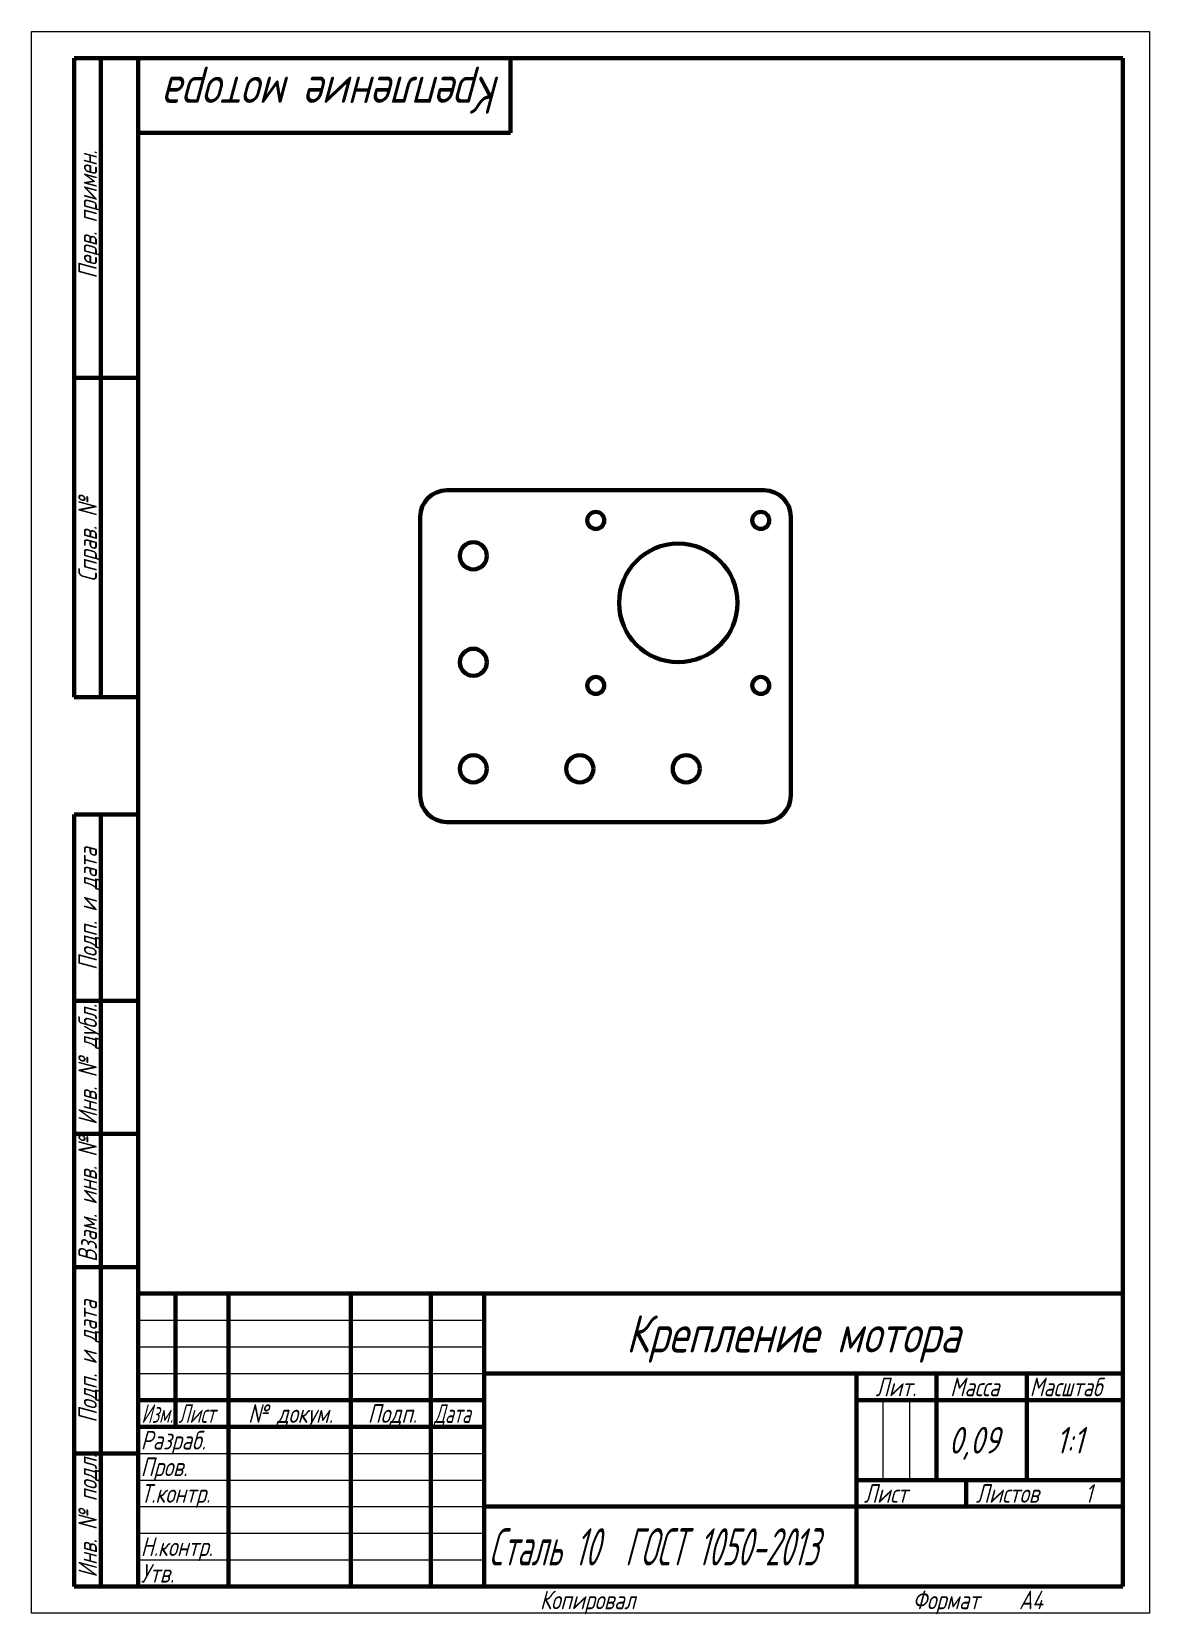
# Model space of a CAD drawing. Header units: millimetres. Extents: x 0 to 210, y 0 to 297.
import ezdxf

# ---------------------------------------------------------------- set-up
doc = ezdxf.new("R2010")
doc.units = ezdxf.units.MM
doc.linetypes.add('K5LT_BASIC', pattern=[0])
doc.linetypes.add('K5LT_THIN', pattern=[0])
doc.layers.add('Системный слой', color=7, linetype='Continuous')
doc.styles.add('KTEXTSTYLE', font='GOST_AU.SHX', dxfattribs={"width": 0.96, "height": 5})

# ---------------------------------------------------------------- blocks, each defined once
blk = doc.blocks.new('U0')
at = {"color": 7, "linetype": 'K5LT_THIN', "lineweight": 18, "true_color": 0xffffff}
for p, q in [((0, 0), (0, 297)), ((0, 297), (210, 297)), ((210, 297), (210, 0)), ((20, 55), (85, 55)), ((20, 50), (85, 50)), ((20, 45), (85, 45)), ((159.96, 25), (159.96, 40)), ((164.98, 25), (164.98, 40)), ((20, 30), (85, 30)), ((20, 25), (85, 25)), ((20, 20), (85, 20)), ((20, 15), (85, 15)), ((20, 10), (85, 10)), ((210, 0), (0, 0))]:
    blk.add_line(p, q, dxfattribs=at)
at = {"color": 143, "linetype": 'K5LT_BASIC', "lineweight": 60, "true_color": 0x33acca}
for p, q in [((8, 172), (8, 292)), ((20, 292), (8, 292)), ((13, 172), (13, 292)), ((20, 5), (20, 292)), ((20, 292), (205, 292)), ((90, 292), (90, 278)), ((205, 292), (205, 5)), ((90, 278), (20, 278)), ((20, 232), (8, 232)), ((20, 172), (8, 172)), ((8, 5), (8, 150)), ((20, 150), (8, 150)), ((13, 5), (13, 150)), ((20, 115), (8, 115)), ((20, 90), (8, 90)), ((20, 65), (8, 65)), ((20, 60), (205, 60)), ((20, 5), (20, 60)), ((27, 35), (27, 60)), ((37, 5), (37, 60)), ((60, 5), (60, 60)), ((75, 5), (75, 60)), ((85, 5), (85, 60)), ((85, 45), (205, 45)), ((155, 5), (155, 45)), ((170, 25), (170, 45)), ((187, 25), (187, 45)), ((20, 40), (85, 40)), ((155, 40), (170, 40)), ((170, 40), (205, 40)), ((20, 35), (85, 35)), ((20, 30), (8, 30)), ((155, 25), (205, 25)), ((175.57, 20), (175.57, 25)), ((85, 20), (155, 20)), ((155, 20), (205, 20)), ((20, 5), (8, 5)), ((205, 5), (20, 5))]:
    blk.add_line(p, q, dxfattribs=at)
at = {"color": 7, "attachment_point": 1, "style": 'KTEXTSTYLE'}
for s, insert, char_height, rotation in [('\\H3.5;\\W0.965;\\Q15;\\Q15;\\H7.00;Крепление мотора', (88.32, 281.55), 7, 180), ('\\H3.5;\\W0.965;\\Q15;\\Q15;Перв. примен.', (8.77, 250.61), 3.5, 90), ('\\H3.5;\\W0.965;\\Q15;\\Q15;Справ. №', (8.77, 193.68), 3.5, 90), ('\\H3.5;\\W0.965;\\Q15;\\Q15;Подп. и дата', (8.77, 120.75), 3.5, 90), ('\\H3.5;\\W0.965;\\Q15;\\Q15;Инв. № дубл.', (8.77, 91.67), 3.5, 90), ('\\H3.5;\\W0.965;\\Q15;\\Q15;Взам. инв. №', (8.77, 65.94), 3.5, 90), ('\\H3.5;\\W0.965;\\Q15;\\Q15;Подп. и дата', (8.77, 35.75), 3.5, 90), ('\\H3.5;\\W0.965;\\Q15;\\Q15;Инв. № подл.', (8.77, 6.67), 3.5, 90)]:
    blk.add_mtext(s, dxfattribs=dict(at, insert=insert, char_height=char_height, rotation=rotation))
for s, insert, char_height in [('\\H3.5;\\W0.965;\\Q15;\\Q15;\\H7.00;Крепление мотора', (111.68, 55.95), 7), ('\\H3.5;\\W0.965;\\Q15;\\Q15;Лит.', (158.56, 44.23), 3.5), ('\\H3.5;\\W0.965;\\Q15;\\Q15;Масса', (172.58, 44.23), 3.5), ('\\H3.5;\\W0.965;\\Q15;\\Q15;\\W0.941;Масштаб', (187.52, 44.23), 3.5), ('\\H3.5;\\W0.965;\\Q15;\\Q15;\\W0.797;Изм.', (20.61, 39.23), 3.5), ('\\H3.5;\\W0.965;\\Q15;\\Q15;\\W0.807;Лист', (27.6, 39.23), 3.5), ('\\H3.5;\\W0.965;\\Q15;\\Q15;№ докум.', (40.67, 39.23), 3.5), ('\\H3.5;\\W0.965;\\Q15;\\Q15;Подп.', (63.15, 39.23), 3.5), ('\\H3.5;\\W0.965;\\Q15;\\Q15;\\W0.807;Дата', (75.6, 39.23), 3.5), ('\\H3.5;\\W0.965;\\Q15;\\Q15;Разраб.', (20.5, 34.23), 3.5), ('\\H3.5;\\W0.965;\\Q15;\\Q15;\\H5.00;0,09', (172.3, 34.97), 5), ('\\H3.5;\\W0.965;\\Q15;\\Q15;\\H5.00;{\\c16737820;1:1}', (192.44, 34.97), 5), ('\\H3.5;\\W0.965;\\Q15;\\Q15;Пров.', (20.5, 29.23), 3.5), ('\\H3.5;\\W0.965;\\Q15;\\Q15;Т.контр.', (20.5, 24.23), 3.5), ('\\H3.5;\\W0.965;\\Q15;\\Q15;Лист', (156.36, 24.23), 3.5), ('\\H3.5;\\W0.965;\\Q15;\\Q15;Листов', (177.41, 24.23), 3.5), ('\\H3.5;\\W0.965;\\Q15;\\Q15;1', (197.91, 24.23), 3.5), ('\\H3.5;\\W0.965;\\Q15;\\Q15;\\W0.684;\\H7.00;Сталь 10  ГОСТ 1050-2013', (85.87, 15.95), 7), ('\\H3.5;\\W0.965;\\Q15;\\Q15;Н.контр.', (20.5, 14.23), 3.5), ('\\H3.5;\\W0.965;\\Q15;\\Q15;Утв.', (20.5, 9.23), 3.5), ('\\H3.5;\\W0.965;\\Q15;\\Q15;Копировал', (95.5, 4.23), 3.5), ('\\H3.5;\\W0.965;\\Q15;\\Q15;Формат', (165.5, 4.23), 3.5), ('\\H3.5;\\W0.965;\\Q15;\\Q15;A4', (185.5, 4.23), 3.5)]:
    blk.add_mtext(s, dxfattribs=dict(at, insert=insert, char_height=char_height))

msp = doc.modelspace()

# ---------------------------------------------------------------- linework, layer by layer
at = {"layer": 'Системный слой', "color": 143, "linetype": 'K5LT_BASIC', "lineweight": 60, "true_color": 0x33acca}
for p, q in [((137.64, 210.87), (77.99, 210.87)), ((72.99, 205.87), (72.99, 153.57)), ((142.64, 153.57), (142.64, 205.87)), ((77.99, 148.57), (137.64, 148.57))]:
    msp.add_line(p, q, dxfattribs=at)
for centre, radius in [((105.99, 205.22), 1.6), ((136.99, 205.22), 1.6), ((82.99, 198.57), 2.55), ((121.49, 189.72), 11.13), ((82.99, 178.57), 2.55), ((105.99, 174.22), 1.6), ((136.99, 174.22), 1.6), ((82.99, 158.57), 2.55), ((102.99, 158.57), 2.55), ((122.99, 158.57), 2.55)]:
    msp.add_circle(centre, radius, dxfattribs=at)
for centre, start, end in [((77.99, 205.87), 90, 180), ((137.64, 205.87), 0, 90), ((77.99, 153.57), 180, 270), ((137.64, 153.57), 270, 0)]:
    msp.add_arc(centre, 5, start, end, dxfattribs=at)

# ---------------------------------------------------------------- block references
msp.add_blockref('U0', (0, 0))

doc.saveas('drawing.dxf')
